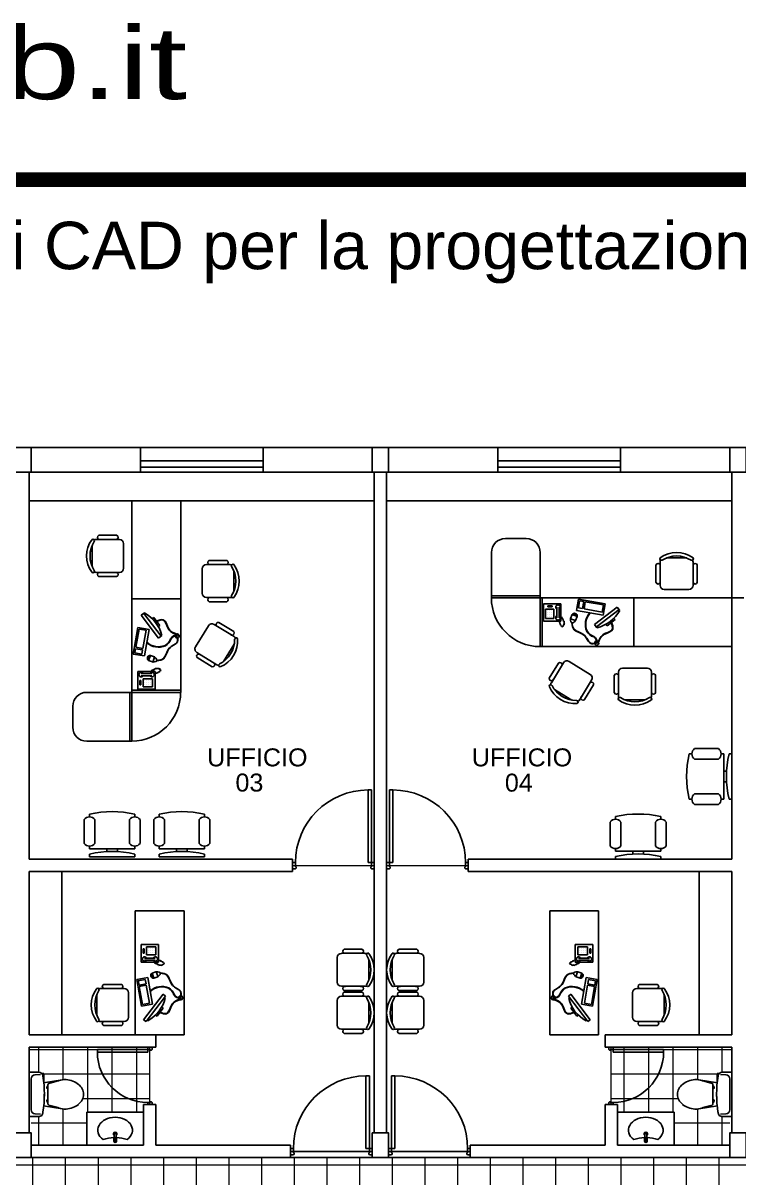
# Model space of a CAD drawing. Header units: millimetres. Extents: x 332.9 to 379.4, y 167.7 to 192.7.
# Drawn here: x 341.54 to 350.3, y 178.2 to 192.33 of the extents above; entities that cross this region are included whole.
import ezdxf
from ezdxf.enums import TextEntityAlignment as Align

# ---------------------------------------------------------------- set-up
doc = ezdxf.new("R2010")
doc.units = ezdxf.units.MM
doc.layers.add('PAVIMENTAZIONE - flooring', color=250, linetype='Continuous', lineweight=5)
doc.styles.get("Standard").update_dxf_attribs({"font": 'arial.ttf'})

msp = doc.modelspace()

# ---------------------------------------------------------------- hatches: boundary and pattern name
at = {"layer": 'PAVIMENTAZIONE - flooring', "linetype": 'Continuous'}
h = msp.add_hatch(dxfattribs=at)
h.set_pattern_fill('_USER', color=251, scale=0.3, style=0, double=1, pattern_type=0)
h.set_pattern_definition([(180, (317.12833, 275.76974), (0, -0.3), []), (270, (317.12833, 275.76974), (0.3, 0), [])])
h.paths.add_polyline_path([(342.262, 179.152, -0.110468), (342.214, 179.098, -0.091357), (342.146, 179.059, -0.083251), (342.062, 179.04, -0.069464), (341.993, 179.047), (341.79, 179.079, -0.013532), (341.781, 179, -0.414361), (341.728, 178.947), (341.637, 178.947), (341.637, 178.597), (342.316, 178.597), (342.316, 179.001), (343.012, 179.001), (343.012, 179.097), (343.087, 179.097), (343.087, 179.797), (341.612, 179.797), (341.612, 179.492), (341.728, 179.492, -0.294145), (341.776, 179.461), (341.776, 179.474), (341.792, 179.474), (341.792, 179.378, 0.026908), (341.79, 179.372, -0.001904), (341.791, 179.361), (341.986, 179.392, -0.077173), (342.062, 179.4, -0.083251), (342.146, 179.381, -0.091357), (342.214, 179.342, -0.110468), (342.262, 179.288, -0.114706), (342.277, 179.22, -0.114706)])
h = msp.add_hatch(dxfattribs=at)
h.set_pattern_fill('_USER', color=251, scale=0.3, style=0, double=1, pattern_type=0)
h.set_pattern_definition([(7e-15, (374.69652, 275.76974), (0, -0.3), []), (270, (374.69652, 275.76974), (-0.3, 0), [])])
h.paths.add_polyline_path([(349.563, 179.152, 0.110468), (349.61, 179.098, 0.091357), (349.679, 179.059, 0.083251), (349.762, 179.04, 0.069464), (349.832, 179.047), (350.034, 179.079, 0.013532), (350.044, 179, 0.414361), (350.097, 178.947), (350.187, 178.947), (350.187, 178.597), (349.509, 178.597), (349.509, 179.001), (348.812, 179.001), (348.812, 179.097), (348.737, 179.097), (348.737, 179.797), (350.212, 179.797), (350.212, 179.492), (350.097, 179.492, 0.294145), (350.049, 179.461), (350.049, 179.474), (350.033, 179.474), (350.033, 179.378, -0.026908), (350.035, 179.372, 0.001904), (350.034, 179.361), (349.839, 179.392, 0.077173), (349.762, 179.4, 0.083251), (349.679, 179.381, 0.091357), (349.61, 179.342, 0.110468), (349.563, 179.288, 0.114706), (349.547, 179.22, 0.114706)])
h = msp.add_hatch(dxfattribs=at)
h.set_pattern_fill('_USER', color=251, scale=0.4, angle=90, style=0, double=1, pattern_type=0)
h.set_pattern_definition([(90, (125.25827, 11.9578), (-0.4, 0), []), (180, (125.25827, 11.9578), (0, -0.4), [])])
h.paths.add_polyline_path([(354.21, 178.447), (335.287, 178.447), (335.287, 176.447), (336.166, 176.447, -0.403471), (336.921, 177.175), (336.959, 177.175), (336.959, 176.447), (354.21, 176.447)])
h.paths.add_polyline_path([(336.921, 177.175, 0.403471), (336.166, 176.447), (336.921, 176.447)], flags=17)

# ---------------------------------------------------------------- linework, layer by layer
at = {"linetype": 'Continuous'}
for p, q in [((342.975, 187.135), (340.3, 187.135)), ((344.475, 187.135), (342.975, 187.135)), ((347.35, 187.135), (344.475, 187.135)), ((348.85, 187.135), (347.35, 187.135)), ((351.525, 187.135), (348.85, 187.135)), ((344.475, 186.975), (342.975, 186.975)), ((344.475, 186.895), (342.975, 186.895)), ((348.85, 186.975), (347.35, 186.975)), ((348.85, 186.895), (347.35, 186.895)), ((341.612, 182.097), (341.612, 186.835)), ((342.975, 186.835), (341.612, 186.835)), ((344.475, 186.835), (342.975, 186.835)), ((345.837, 186.835), (344.475, 186.835)), ((345.837, 178.747), (345.837, 186.835)), ((345.987, 178.747), (345.987, 186.835)), ((347.35, 186.835), (345.987, 186.835)), ((348.85, 186.835), (347.35, 186.835)), ((350.212, 186.835), (348.85, 186.835)), ((350.212, 182.097), (350.212, 186.835)), ((347.907, 185.011), (347.907, 185.224)), ((347.907, 185.224), (348.122, 185.224)), ((347.934, 185.044), (347.934, 185.159)), ((347.934, 185.159), (348.033, 185.159)), ((347.959, 185.188), (347.959, 185.2)), ((347.959, 185.2), (348.012, 185.2)), ((348.012, 185.188), (347.959, 185.188)), ((348.012, 185.2), (348.012, 185.188)), ((348.033, 185.159), (348.033, 185.044)), ((348.072, 185.183), (348.072, 185.052)), ((348.098, 185.183), (348.098, 185.052)), ((348.122, 185.224), (348.122, 185.011)), ((348.336, 185.28), (348.312, 185.143)), ((348.35, 185.26), (348.335, 185.174)), ((348.335, 185.174), (348.387, 185.165)), ((348.662, 185.223), (348.336, 185.28)), ((348.402, 185.251), (348.35, 185.26)), ((348.387, 185.165), (348.402, 185.251)), ((348.419, 185.248), (348.404, 185.162)), ((348.404, 185.162), (348.626, 185.123)), ((348.641, 185.209), (348.419, 185.248)), ((348.626, 185.123), (348.641, 185.209)), ((348.637, 185.086), (348.662, 185.223)), ((348.033, 185.044), (347.934, 185.044)), ((347.959, 185.139), (347.959, 185.139)), ((347.959, 185.114), (347.959, 185.114)), ((347.959, 185.089), (347.959, 185.089)), ((347.959, 185.065), (347.959, 185.065)), ((347.984, 185.139), (347.984, 185.139)), ((347.984, 185.114), (347.984, 185.114)), ((347.984, 185.089), (347.984, 185.089)), ((347.984, 185.065), (347.984, 185.065)), ((348.008, 185.139), (348.008, 185.139)), ((348.008, 185.114), (348.008, 185.114)), ((348.008, 185.089), (348.008, 185.089)), ((348.008, 185.065), (348.008, 185.065)), ((348.094, 185.026), (348.104, 184.996)), ((348.125, 185.059), (348.141, 185.054)), ((348.13, 185.049), (348.146, 185.043)), ((348.135, 185.038), (348.151, 185.033)), ((348.141, 185.028), (348.156, 185.022)), ((348.146, 185.017), (348.162, 185.012)), ((348.312, 185.143), (348.637, 185.086)), ((342.944, 184.934), (342.886, 184.609)), ((342.958, 184.914), (342.919, 184.691)), ((343.081, 184.91), (342.944, 184.934)), ((343.043, 184.899), (342.958, 184.914)), ((343.004, 184.676), (343.043, 184.899)), ((343.023, 184.585), (343.081, 184.91)), ((348.122, 185.011), (347.907, 185.011)), ((348.098, 184.991), (348.114, 184.986)), ((348.104, 184.98), (348.119, 184.975)), ((348.151, 185.007), (348.167, 185.001)), ((348.151, 184.996), (348.167, 184.991)), ((348.151, 184.986), (348.167, 184.98)), ((348.151, 184.975), (348.167, 184.97)), ((342.886, 184.609), (343.023, 184.585)), ((342.915, 184.674), (342.906, 184.623)), ((342.906, 184.623), (342.992, 184.608)), ((343.001, 184.659), (342.915, 184.674)), ((342.919, 184.691), (343.004, 184.676)), ((342.992, 184.608), (343.001, 184.659)), ((342.942, 184.179), (342.942, 184.395)), ((342.942, 184.395), (343.155, 184.395)), ((342.983, 184.371), (343.115, 184.371)), ((342.983, 184.344), (343.115, 184.344)), ((343.107, 184.397), (343.112, 184.413)), ((343.118, 184.403), (343.123, 184.418)), ((343.128, 184.408), (343.133, 184.424)), ((343.139, 184.413), (343.144, 184.429)), ((343.14, 184.367), (343.17, 184.376)), ((343.149, 184.418), (343.154, 184.434)), ((343.155, 184.395), (343.155, 184.179)), ((343.16, 184.424), (343.165, 184.439)), ((343.17, 184.424), (343.175, 184.439)), ((343.175, 184.371), (343.181, 184.387)), ((343.181, 184.424), (343.186, 184.439)), ((343.186, 184.376), (343.191, 184.392)), ((343.191, 184.424), (343.196, 184.439)), ((343.196, 184.381), (343.202, 184.397)), ((343.202, 184.418), (343.207, 184.434)), ((343.207, 184.387), (343.212, 184.403)), ((343.212, 184.413), (343.217, 184.429)), ((343.22, 184.401), (343.225, 184.416)), ((343.155, 184.179), (342.942, 184.179)), ((342.966, 184.232), (342.966, 184.285)), ((342.966, 184.285), (342.978, 184.285)), ((342.978, 184.232), (342.966, 184.232)), ((342.978, 184.285), (342.978, 184.232)), ((343.007, 184.207), (343.007, 184.306)), ((343.007, 184.306), (343.122, 184.306)), ((343.122, 184.207), (343.007, 184.207)), ((343.028, 184.281), (343.028, 184.281)), ((343.028, 184.256), (343.028, 184.256)), ((343.028, 184.232), (343.028, 184.232)), ((343.052, 184.281), (343.052, 184.281)), ((343.052, 184.256), (343.052, 184.256)), ((343.052, 184.232), (343.052, 184.232)), ((343.077, 184.281), (343.077, 184.281)), ((343.077, 184.256), (343.077, 184.256)), ((343.077, 184.232), (343.077, 184.232)), ((343.102, 184.281), (343.102, 184.281)), ((343.102, 184.256), (343.102, 184.256)), ((343.102, 184.232), (343.102, 184.232)), ((343.122, 184.306), (343.122, 184.207)), ((345.76, 182.945), (345.804, 182.945)), ((345.76, 182.056), (345.76, 182.945)), ((345.804, 182.056), (345.804, 182.945)), ((346.065, 182.945), (346.021, 182.945)), ((346.021, 182.056), (346.021, 182.945)), ((346.065, 182.056), (346.065, 182.945)), ((344.837, 182.097), (341.612, 182.097)), ((344.837, 182.097), (344.837, 181.947)), ((344.837, 182.056), (344.871, 182.056)), ((344.871, 182.056), (344.871, 182.006)), ((345.76, 182.056), (345.804, 182.056)), ((345.804, 182.056), (345.804, 182.006)), ((345.837, 182.056), (345.804, 182.056)), ((345.987, 182.056), (346.021, 182.056)), ((346.065, 182.056), (346.021, 182.056)), ((346.021, 182.056), (346.021, 182.006)), ((346.954, 182.056), (346.954, 182.006)), ((346.987, 182.056), (346.954, 182.056)), ((346.987, 182.097), (346.987, 181.947)), ((346.987, 182.097), (350.212, 182.097)), ((341.612, 179.947), (341.612, 181.947)), ((344.837, 181.947), (341.612, 181.947)), ((344.837, 181.979), (344.871, 181.979)), ((344.871, 182.006), (344.882, 182.006)), ((344.871, 181.979), (344.882, 181.99)), ((344.882, 182.006), (344.882, 181.99)), ((345.793, 182.006), (345.793, 181.99)), ((345.804, 182.006), (345.793, 182.006)), ((345.804, 181.979), (345.793, 181.99)), ((345.837, 181.979), (345.804, 181.979)), ((345.987, 181.979), (346.021, 181.979)), ((346.021, 182.006), (346.032, 182.006)), ((346.021, 181.979), (346.032, 181.99)), ((346.032, 182.006), (346.032, 181.99)), ((346.943, 182.006), (346.943, 181.99)), ((346.954, 182.006), (346.943, 182.006)), ((346.954, 181.979), (346.943, 181.99)), ((346.987, 181.979), (346.954, 181.979)), ((346.987, 181.947), (350.212, 181.947)), ((350.212, 179.947), (350.212, 181.947)), ((343.162, 179.947), (341.612, 179.947)), ((343.162, 179.947), (343.162, 179.797)), ((348.662, 179.947), (348.662, 179.797)), ((348.662, 179.947), (350.212, 179.947)), ((343.162, 179.797), (341.612, 179.797)), ((341.612, 179.797), (341.612, 178.747)), ((343.064, 179.791), (343.064, 179.768)), ((343.118, 179.791), (343.118, 179.768)), ((348.662, 179.797), (350.212, 179.797)), ((348.707, 179.791), (348.707, 179.768)), ((348.761, 179.791), (348.761, 179.768)), ((350.212, 179.797), (350.212, 178.747)), ((342.447, 179.737), (342.447, 179.768)), ((343.064, 179.768), (342.447, 179.768)), ((343.064, 179.737), (342.447, 179.737)), ((343.064, 179.737), (343.064, 179.768)), ((343.064, 179.768), (343.099, 179.768)), ((343.099, 179.768), (343.099, 179.761)), ((343.099, 179.761), (343.11, 179.761)), ((343.118, 179.768), (343.11, 179.761)), ((348.707, 179.768), (348.715, 179.761)), ((348.726, 179.761), (348.715, 179.761)), ((348.726, 179.768), (348.726, 179.761)), ((348.761, 179.768), (348.726, 179.768)), ((348.761, 179.737), (348.761, 179.768)), ((348.761, 179.768), (349.378, 179.768)), ((348.761, 179.737), (349.378, 179.737)), ((349.378, 179.737), (349.378, 179.768)), ((341.728, 179.492), (341.612, 179.492)), ((341.612, 179.492), (341.612, 178.947)), ((341.636, 179.409), (341.636, 179.22)), ((341.75, 179.461), (341.683, 179.458)), ((341.776, 179.474), (341.792, 179.474)), ((341.776, 179.461), (341.776, 179.474)), ((342.014, 179.396), (341.789, 179.361)), ((341.792, 179.378), (341.792, 179.474)), ((341.851, 179.351), (341.965, 179.384)), ((345.735, 179.445), (345.779, 179.445)), ((345.735, 178.556), (345.735, 179.445)), ((345.779, 178.556), (345.779, 179.445)), ((346.09, 179.445), (346.046, 179.445)), ((346.046, 178.556), (346.046, 179.445)), ((346.09, 178.556), (346.09, 179.445)), ((349.811, 179.396), (350.036, 179.361)), ((349.974, 179.351), (349.86, 179.384)), ((350.049, 179.474), (350.033, 179.474)), ((350.033, 179.378), (350.033, 179.474)), ((350.049, 179.461), (350.049, 179.474)), ((350.075, 179.461), (350.142, 179.458)), ((350.097, 179.492), (350.212, 179.492)), ((350.189, 179.409), (350.189, 179.22)), ((350.212, 179.492), (350.212, 178.947)), ((341.636, 179.031), (341.636, 179.22)), ((341.797, 179.193), (341.797, 179.22)), ((341.842, 179.22), (341.842, 179.339)), ((341.842, 179.22), (341.842, 179.101)), ((349.982, 179.22), (349.982, 179.339)), ((349.982, 179.22), (349.982, 179.101)), ((350.027, 179.193), (350.027, 179.22)), ((350.189, 179.031), (350.189, 179.22)), ((342.014, 179.044), (341.788, 179.079)), ((341.851, 179.089), (341.965, 179.057)), ((343.012, 179.097), (343.012, 178.597)), ((343.162, 179.097), (343.012, 179.097)), ((343.064, 179.121), (343.099, 179.121)), ((343.064, 179.097), (343.064, 179.121)), ((343.099, 179.128), (343.11, 179.128)), ((343.099, 179.121), (343.099, 179.128)), ((343.118, 179.121), (343.11, 179.128)), ((343.118, 179.097), (343.118, 179.121)), ((343.162, 179.097), (343.162, 178.597)), ((348.662, 179.097), (348.812, 179.097)), ((348.662, 179.097), (348.662, 178.597)), ((348.707, 179.121), (348.715, 179.128)), ((348.707, 179.097), (348.707, 179.121)), ((348.726, 179.128), (348.715, 179.128)), ((348.726, 179.121), (348.726, 179.128)), ((348.761, 179.121), (348.726, 179.121)), ((348.761, 179.097), (348.761, 179.121)), ((348.812, 179.097), (348.812, 178.597)), ((349.811, 179.044), (350.036, 179.079)), ((349.974, 179.089), (349.86, 179.057)), ((341.728, 178.947), (341.612, 178.947)), ((341.75, 178.978), (341.683, 178.982)), ((342.316, 179.001), (343.012, 179.001)), ((342.316, 178.597), (342.316, 179.001)), ((343.012, 178.597), (343.012, 179.001)), ((349.509, 179.001), (348.812, 179.001)), ((348.812, 178.597), (348.812, 179.001)), ((349.509, 178.597), (349.509, 179.001)), ((350.075, 178.978), (350.142, 178.982)), ((350.097, 178.947), (350.212, 178.947)), ((342.647, 178.651), (342.654, 178.734)), ((342.681, 178.65), (342.675, 178.734)), ((349.144, 178.651), (349.15, 178.734)), ((349.177, 178.65), (349.171, 178.734)), ((343.012, 178.597), (341.637, 178.597)), ((344.812, 178.597), (343.162, 178.597)), ((344.812, 178.597), (344.812, 178.447)), ((344.812, 178.556), (344.846, 178.556)), ((344.812, 178.522), (345.812, 178.522)), ((344.846, 178.556), (344.846, 178.506)), ((345.735, 178.556), (345.779, 178.556)), ((345.779, 178.556), (345.779, 178.506)), ((345.812, 178.556), (345.779, 178.556)), ((346.012, 178.556), (346.046, 178.556)), ((347.012, 178.522), (346.012, 178.522)), ((346.09, 178.556), (346.046, 178.556)), ((346.046, 178.556), (346.046, 178.506)), ((346.979, 178.556), (346.979, 178.506)), ((347.012, 178.556), (346.979, 178.556)), ((347.012, 178.597), (348.662, 178.597)), ((347.012, 178.597), (347.012, 178.447)), ((348.812, 178.597), (350.187, 178.597)), ((344.812, 178.447), (341.637, 178.447)), ((344.812, 178.479), (344.846, 178.479)), ((344.812, 178.447), (347.012, 178.447)), ((344.846, 178.506), (344.857, 178.506)), ((344.846, 178.479), (344.857, 178.49)), ((344.857, 178.506), (344.857, 178.49)), ((345.768, 178.506), (345.768, 178.49)), ((345.779, 178.506), (345.768, 178.506)), ((345.779, 178.479), (345.768, 178.49)), ((345.812, 178.479), (345.779, 178.479)), ((346.012, 178.479), (346.046, 178.479)), ((346.046, 178.506), (346.057, 178.506)), ((346.046, 178.479), (346.057, 178.49)), ((346.057, 178.506), (346.057, 178.49)), ((346.968, 178.506), (346.968, 178.49)), ((346.979, 178.506), (346.968, 178.506)), ((346.979, 178.479), (346.968, 178.49)), ((347.012, 178.479), (346.979, 178.479)), ((347.012, 178.447), (350.187, 178.447))]:
    msp.add_line(p, q, dxfattribs=at)
for p, q in [((342.975, 186.835), (342.975, 187.135)), ((344.475, 186.835), (344.475, 187.135)), ((347.35, 186.835), (347.35, 187.135)), ((348.85, 186.835), (348.85, 187.135))]:
    msp.add_line(p, q)
at = {"linetype": 'Continuous', "ltscale": 0.8}
for p, q in [((345.837, 186.485), (341.612, 186.485)), ((342.869, 185.285), (342.869, 186.485)), ((342.869, 186.485), (343.467, 186.485)), ((343.467, 186.485), (343.467, 185.285)), ((345.987, 186.485), (350.212, 186.485)), ((342.432, 186.011), (342.718, 186.011)), ((342.682, 186.062), (342.467, 186.062)), ((347.441, 186.021), (347.697, 186.021)), ((342.381, 185.684), (342.381, 185.934)), ((342.768, 185.96), (342.768, 185.658)), ((343.816, 185.754), (344.031, 185.754)), ((347.27, 185.323), (347.27, 185.851)), ((347.867, 185.297), (347.867, 185.851)), ((349.335, 185.449), (349.335, 185.735)), ((349.412, 185.785), (349.662, 185.785)), ((349.738, 185.735), (349.738, 185.449)), ((342.718, 185.607), (342.432, 185.607)), ((343.73, 185.351), (343.73, 185.653)), ((343.781, 185.704), (344.067, 185.704)), ((344.117, 185.627), (344.117, 185.377)), ((349.284, 185.484), (349.284, 185.699)), ((349.79, 185.484), (349.79, 185.699)), ((342.682, 185.557), (342.467, 185.557)), ((344.067, 185.3), (343.781, 185.3)), ((347.27, 185.323), (347.867, 185.323)), ((347.27, 185.323), (347.27, 185.297)), ((347.893, 185.297), (347.27, 185.297)), ((347.867, 185.297), (347.867, 184.7)), ((347.893, 185.297), (347.893, 184.7)), ((347.893, 184.7), (347.893, 185.297)), ((347.893, 185.297), (349.013, 185.297)), ((349.013, 185.297), (350.212, 185.297)), ((349.013, 184.7), (349.013, 185.297)), ((349.013, 185.297), (349.013, 184.7)), ((349.688, 185.398), (349.385, 185.398)), ((350.212, 185.297), (350.362, 185.297)), ((350.212, 185.297), (350.212, 184.7)), ((343.467, 185.285), (342.869, 185.285)), ((342.869, 185.285), (343.467, 185.285)), ((342.869, 184.165), (342.869, 185.285)), ((343.467, 185.285), (343.467, 184.165)), ((343.816, 185.249), (344.031, 185.249)), ((348.533, 184.969), (348.811, 185.182)), ((348.811, 185.182), (348.811, 185.182)), ((348.811, 185.182), (348.84, 185.144)), ((342.984, 185.083), (343.023, 185.113)), ((342.984, 185.083), (342.984, 185.083)), ((343.197, 184.805), (342.984, 185.083)), ((343.226, 184.828), (343.014, 185.106)), ((343.118, 185.043), (343.136, 185.057)), ((343.136, 185.057), (343.211, 184.958)), ((348.239, 185.04), (348.3, 185.018)), ((348.258, 185.092), (348.24, 185.044)), ((348.258, 185.092), (348.319, 185.07)), ((348.301, 185.021), (348.319, 185.07)), ((348.555, 184.94), (348.833, 185.153)), ((348.784, 185.031), (348.686, 184.956)), ((348.77, 185.049), (348.784, 185.031)), ((343.211, 184.958), (343.193, 184.945)), ((343.648, 184.697), (343.807, 184.955)), ((343.876, 184.972), (344.12, 184.822)), ((343.933, 184.996), (344.116, 184.884)), ((348.109, 184.97), (348.125, 184.965)), ((348.114, 184.959), (348.13, 184.954)), ((348.128, 184.947), (348.144, 184.941)), ((348.141, 184.954), (348.156, 184.949)), ((348.146, 184.965), (348.162, 184.959)), ((348.562, 184.931), (348.533, 184.969)), ((348.686, 184.956), (348.672, 184.974)), ((343.235, 184.835), (343.197, 184.805)), ((344.123, 184.73), (343.992, 184.517)), ((343.074, 184.53), (343.096, 184.591)), ((343.145, 184.574), (343.096, 184.591)), ((343.908, 184.478), (343.665, 184.628)), ((347.867, 184.7), (347.893, 184.7)), ((349.013, 184.7), (347.893, 184.7)), ((350.212, 184.7), (349.013, 184.7)), ((343.074, 184.53), (343.123, 184.512)), ((343.126, 184.511), (343.148, 184.572)), ((343.669, 184.566), (343.851, 184.453)), ((348.091, 184.498), (347.979, 184.315)), ((348.004, 184.258), (348.153, 184.501)), ((348.223, 184.518), (348.48, 184.359)), ((348.774, 184.35), (348.774, 184.135)), ((348.826, 184.1), (348.826, 184.386)), ((348.876, 184.436), (349.179, 184.436)), ((349.229, 184.386), (349.229, 184.1)), ((349.279, 184.35), (349.279, 184.135)), ((342.869, 184.165), (342.869, 183.542)), ((342.869, 184.165), (343.467, 184.165)), ((343.467, 184.165), (342.869, 184.165)), ((343.467, 184.14), (343.467, 184.165)), ((348.256, 184.044), (348.042, 184.175)), ((348.497, 184.29), (348.347, 184.046)), ((348.521, 184.233), (348.409, 184.051)), ((342.869, 184.14), (342.316, 184.14)), ((342.844, 183.542), (342.844, 184.14)), ((342.869, 184.14), (343.467, 184.14)), ((349.152, 184.049), (348.902, 184.049)), ((342.145, 183.713), (342.145, 183.969)), ((342.844, 183.542), (342.316, 183.542)), ((342.844, 183.542), (342.869, 183.542)), ((349.724, 183.386), (349.691, 183.386)), ((350.05, 183.451), (349.756, 183.451)), ((349.756, 183.321), (350.05, 183.321)), ((350.115, 183.386), (350.082, 183.386)), ((350.115, 183.386), (350.115, 182.833)), ((350.212, 183.386), (350.18, 183.386)), ((350.212, 183.386), (350.212, 182.833)), ((350.115, 183.175), (350.149, 183.175)), ((350.149, 183.044), (350.115, 183.044)), ((350.05, 182.898), (349.756, 182.898)), ((349.724, 182.833), (349.691, 182.833)), ((349.756, 182.767), (350.05, 182.767)), ((350.115, 182.833), (350.082, 182.833)), ((350.212, 182.833), (350.18, 182.833)), ((342.35, 182.616), (342.35, 182.649)), ((342.904, 182.616), (342.904, 182.649)), ((343.204, 182.616), (343.204, 182.649)), ((343.758, 182.616), (343.758, 182.649)), ((348.79, 182.586), (348.79, 182.619)), ((349.344, 182.586), (349.344, 182.619)), ((342.285, 182.584), (342.285, 182.29)), ((342.416, 182.29), (342.416, 182.584)), ((342.839, 182.584), (342.839, 182.29)), ((342.969, 182.29), (342.969, 182.584)), ((343.139, 182.584), (343.139, 182.29)), ((343.269, 182.29), (343.269, 182.584)), ((343.693, 182.584), (343.693, 182.29)), ((343.823, 182.29), (343.823, 182.584)), ((348.725, 182.26), (348.725, 182.553)), ((348.855, 182.553), (348.855, 182.26)), ((349.279, 182.26), (349.279, 182.553)), ((349.409, 182.553), (349.409, 182.26)), ((342.35, 182.225), (342.35, 182.258)), ((342.904, 182.225), (342.35, 182.225)), ((342.562, 182.191), (342.562, 182.225)), ((342.692, 182.225), (342.692, 182.191)), ((342.904, 182.225), (342.904, 182.258)), ((343.204, 182.225), (343.204, 182.258)), ((343.758, 182.225), (343.204, 182.225)), ((343.416, 182.191), (343.416, 182.225)), ((343.546, 182.225), (343.546, 182.191)), ((343.758, 182.225), (343.758, 182.258)), ((348.79, 182.195), (348.79, 182.228)), ((348.79, 182.195), (349.344, 182.195)), ((349.002, 182.195), (349.002, 182.16)), ((349.132, 182.161), (349.132, 182.195)), ((349.344, 182.195), (349.344, 182.228)), ((342.35, 182.128), (342.35, 182.16)), ((342.904, 182.128), (342.35, 182.128)), ((342.904, 182.128), (342.904, 182.16)), ((343.204, 182.128), (343.204, 182.16)), ((343.758, 182.128), (343.204, 182.128)), ((343.758, 182.128), (343.758, 182.16)), ((348.79, 182.097), (348.79, 182.13)), ((348.79, 182.097), (349.344, 182.097)), ((349.344, 182.097), (349.344, 182.13)), ((342.012, 181.947), (342.012, 179.947)), ((349.812, 181.947), (349.812, 179.947)), ((342.911, 181.467), (343.508, 181.467)), ((343.508, 181.467), (342.911, 181.467)), ((342.911, 181.467), (342.911, 179.947)), ((343.508, 179.947), (343.508, 181.467)), ((348.583, 181.467), (347.986, 181.467)), ((347.986, 181.467), (348.583, 181.467)), ((347.986, 179.947), (347.986, 181.467)), ((348.583, 181.467), (348.583, 179.947)), ((343.196, 181.053), (342.984, 181.053)), ((342.984, 181.053), (342.984, 180.838)), ((343.02, 181.001), (343.007, 181.001)), ((343.007, 181.001), (343.007, 180.948)), ((343.007, 180.948), (343.02, 180.948)), ((343.02, 180.948), (343.02, 181.001)), ((343.163, 181.026), (343.049, 181.026)), ((343.049, 181.026), (343.049, 180.927)), ((343.049, 180.927), (343.163, 180.927)), ((343.069, 181.001), (343.069, 181.001)), ((343.069, 180.976), (343.069, 180.976)), ((343.069, 180.952), (343.069, 180.952)), ((343.094, 181.001), (343.094, 181.001)), ((343.094, 180.976), (343.094, 180.976)), ((343.094, 180.952), (343.094, 180.952)), ((343.118, 181.001), (343.118, 181.001)), ((343.118, 180.976), (343.118, 180.976)), ((343.118, 180.952), (343.118, 180.952)), ((343.143, 181.001), (343.143, 181.001)), ((343.143, 180.976), (343.143, 180.976)), ((343.143, 180.952), (343.143, 180.952)), ((343.163, 180.927), (343.163, 181.026)), ((343.196, 180.838), (343.196, 181.053)), ((345.434, 180.946), (345.72, 180.946)), ((345.47, 180.996), (345.684, 180.996)), ((346.391, 180.946), (346.105, 180.946)), ((346.355, 180.996), (346.141, 180.996)), ((348.297, 180.838), (348.297, 181.053)), ((348.297, 181.053), (348.51, 181.053)), ((348.33, 180.927), (348.33, 181.026)), ((348.33, 181.026), (348.445, 181.026)), ((348.445, 180.927), (348.33, 180.927)), ((348.351, 181.001), (348.351, 181.001)), ((348.351, 180.976), (348.351, 180.976)), ((348.351, 180.952), (348.351, 180.952)), ((348.375, 181.001), (348.375, 181.001)), ((348.375, 180.976), (348.375, 180.976)), ((348.375, 180.952), (348.375, 180.952)), ((348.4, 181.001), (348.4, 181.001)), ((348.4, 180.976), (348.4, 180.976)), ((348.4, 180.952), (348.4, 180.952)), ((348.425, 181.001), (348.425, 181.001)), ((348.425, 180.976), (348.425, 180.976)), ((348.425, 180.952), (348.425, 180.952)), ((348.445, 181.026), (348.445, 180.927)), ((348.474, 180.948), (348.474, 181.001)), ((348.474, 181.001), (348.486, 181.001)), ((348.486, 180.948), (348.474, 180.948)), ((348.486, 181.001), (348.486, 180.948)), ((348.51, 181.053), (348.51, 180.838)), ((342.984, 180.838), (343.196, 180.838)), ((343.025, 180.888), (343.156, 180.888)), ((343.025, 180.862), (343.156, 180.862)), ((343.148, 180.835), (343.154, 180.82)), ((343.159, 180.83), (343.164, 180.814)), ((343.17, 180.825), (343.175, 180.809)), ((343.18, 180.82), (343.185, 180.804)), ((343.182, 180.866), (343.212, 180.856)), ((343.191, 180.814), (343.196, 180.799)), ((343.201, 180.809), (343.206, 180.793)), ((343.212, 180.809), (343.217, 180.793)), ((343.217, 180.862), (343.222, 180.846)), ((343.222, 180.809), (343.227, 180.793)), ((343.227, 180.856), (343.233, 180.841)), ((343.233, 180.809), (343.238, 180.793)), ((343.238, 180.851), (343.243, 180.835)), ((343.243, 180.814), (343.248, 180.799)), ((343.248, 180.846), (343.254, 180.83)), ((343.254, 180.82), (343.259, 180.804)), ((343.261, 180.832), (343.266, 180.816)), ((345.383, 180.593), (345.383, 180.895)), ((345.77, 180.869), (345.77, 180.619)), ((346.055, 180.869), (346.055, 180.619)), ((346.441, 180.593), (346.441, 180.895)), ((348.233, 180.832), (348.227, 180.816)), ((348.24, 180.82), (348.235, 180.804)), ((348.245, 180.846), (348.24, 180.83)), ((348.251, 180.814), (348.245, 180.799)), ((348.256, 180.851), (348.251, 180.835)), ((348.261, 180.809), (348.256, 180.793)), ((348.266, 180.856), (348.261, 180.841)), ((348.272, 180.809), (348.266, 180.793)), ((348.277, 180.862), (348.272, 180.846)), ((348.282, 180.809), (348.277, 180.793)), ((348.312, 180.866), (348.282, 180.856)), ((348.293, 180.809), (348.287, 180.793)), ((348.51, 180.838), (348.297, 180.838)), ((348.303, 180.814), (348.298, 180.799)), ((348.314, 180.82), (348.308, 180.804)), ((348.324, 180.825), (348.319, 180.809)), ((348.335, 180.83), (348.329, 180.814)), ((348.469, 180.888), (348.338, 180.888)), ((348.469, 180.862), (348.338, 180.862)), ((348.345, 180.835), (348.34, 180.82)), ((342.928, 180.624), (343.065, 180.648)), ((343.065, 180.648), (343.122, 180.323)), ((343.116, 180.702), (343.164, 180.72)), ((343.116, 180.702), (343.138, 180.641)), ((343.186, 180.659), (343.138, 180.641)), ((343.167, 180.721), (343.19, 180.66)), ((348.326, 180.721), (348.304, 180.66)), ((348.307, 180.659), (348.356, 180.641)), ((348.378, 180.702), (348.33, 180.72)), ((348.378, 180.702), (348.356, 180.641)), ((348.429, 180.648), (348.372, 180.323)), ((348.566, 180.624), (348.429, 180.648)), ((342.776, 180.515), (342.49, 180.515)), ((342.74, 180.566), (342.525, 180.566)), ((342.985, 180.299), (342.928, 180.624)), ((342.948, 180.61), (343.033, 180.625)), ((342.957, 180.558), (342.948, 180.61)), ((343.042, 180.573), (342.957, 180.558)), ((342.96, 180.541), (343.046, 180.556)), ((342.999, 180.319), (342.96, 180.541)), ((343.033, 180.625), (343.042, 180.573)), ((343.046, 180.556), (343.085, 180.334)), ((345.72, 180.542), (345.434, 180.542)), ((345.47, 180.491), (345.684, 180.491)), ((346.105, 180.542), (346.391, 180.542)), ((346.355, 180.491), (346.141, 180.491)), ((348.448, 180.556), (348.409, 180.334)), ((348.534, 180.541), (348.448, 180.556)), ((348.46, 180.625), (348.451, 180.573)), ((348.451, 180.573), (348.537, 180.558)), ((348.546, 180.61), (348.46, 180.625)), ((348.495, 180.319), (348.534, 180.541)), ((348.509, 180.299), (348.566, 180.624)), ((348.537, 180.558), (348.546, 180.61)), ((349.049, 180.515), (349.335, 180.515)), ((349.085, 180.566), (349.299, 180.566)), ((342.439, 180.439), (342.439, 180.189)), ((342.826, 180.162), (342.826, 180.465)), ((343.251, 180.444), (343.013, 180.133)), ((343.28, 180.421), (343.042, 180.11)), ((343.28, 180.421), (343.251, 180.444)), ((343.277, 180.398), (343.268, 180.405)), ((345.383, 180.067), (345.383, 180.37)), ((345.434, 180.42), (345.72, 180.42)), ((345.47, 180.471), (345.684, 180.471)), ((346.391, 180.42), (346.105, 180.42)), ((346.355, 180.471), (346.141, 180.471)), ((346.441, 180.067), (346.441, 180.37)), ((348.213, 180.421), (348.242, 180.444)), ((348.213, 180.421), (348.451, 180.11)), ((348.217, 180.398), (348.226, 180.405)), ((348.242, 180.444), (348.481, 180.133)), ((348.999, 180.162), (348.999, 180.465)), ((349.386, 180.439), (349.386, 180.189)), ((343.122, 180.323), (342.985, 180.299)), ((343.085, 180.334), (342.999, 180.319)), ((343.177, 180.176), (343.252, 180.274)), ((343.252, 180.274), (343.234, 180.288)), ((345.77, 180.343), (345.77, 180.093)), ((346.055, 180.343), (346.055, 180.093)), ((348.242, 180.274), (348.26, 180.288)), ((348.317, 180.176), (348.242, 180.274)), ((348.372, 180.323), (348.509, 180.299)), ((348.409, 180.334), (348.495, 180.319)), ((342.49, 180.112), (342.776, 180.112)), ((343.013, 180.133), (343.042, 180.11)), ((343.026, 180.149), (343.026, 180.149)), ((343.055, 180.127), (343.064, 180.12)), ((343.159, 180.19), (343.177, 180.176)), ((348.335, 180.19), (348.317, 180.176)), ((348.439, 180.127), (348.43, 180.12)), ((348.481, 180.133), (348.451, 180.11)), ((348.468, 180.149), (348.468, 180.149)), ((349.335, 180.112), (349.049, 180.112)), ((342.74, 180.061), (342.525, 180.061)), ((342.911, 179.947), (343.508, 179.947)), ((345.72, 180.017), (345.434, 180.017)), ((345.47, 179.965), (345.684, 179.965)), ((346.105, 180.017), (346.391, 180.017)), ((346.355, 179.965), (346.141, 179.965)), ((348.583, 179.947), (347.986, 179.947)), ((349.085, 180.061), (349.299, 180.061))]:
    msp.add_line(p, q, dxfattribs=at)
at = {"linetype": 'Continuous', "ltscale": 0.02, "const_width": 0.181}
msp.add_lwpolyline([(332.987, 190.415), (379.287, 190.415)], dxfattribs=at)
at = {"linetype": 'Continuous'}
for points in [[(341.637, 186.835), (341.437, 186.835), (341.437, 187.135), (341.637, 187.135)], [(346.012, 186.835), (345.812, 186.835), (345.812, 187.135), (346.012, 187.135)], [(350.387, 186.835), (350.187, 186.835), (350.187, 187.135), (350.387, 187.135)], [(341.637, 178.447), (341.437, 178.447), (341.437, 178.747), (341.637, 178.747)], [(346.012, 178.447), (345.812, 178.447), (345.812, 178.747), (346.012, 178.747)], [(350.387, 178.447), (350.187, 178.447), (350.187, 178.747), (350.387, 178.747)]]:
    msp.add_lwpolyline(points, close=True, dxfattribs=at)
for points in [[(342.662, 178.665), (342.662, 178.69), (342.667, 178.69), (342.667, 178.665)], [(349.158, 178.665), (349.158, 178.69), (349.163, 178.69), (349.163, 178.665)]]:
    msp.add_lwpolyline(points, dxfattribs=at)
for centre, radius in [((342.664, 178.65), 0.0153), ((342.664, 178.65), 0.00893), ((349.16, 178.65), 0.0153), ((349.16, 178.65), 0.00893)]:
    msp.add_circle(centre, radius, dxfattribs=at)
at = {"linetype": 'Continuous', "ltscale": 0.8}
for centre, radius, start, end in [((342.65, 185.809), 0.336, 143.1301, 216.8699), ((342.392, 185.996), 0.0184, 327.9726, 126.6901), ((342.432, 185.96), 0.0504, 90, 117.5844), ((342.475, 186.037), 0.0263, 73.7398, 286.2602), ((342.674, 186.037), 0.0263, 253.7398, 106.2602), ((342.718, 185.96), 0.0504, 0, 90), ((347.441, 185.851), 0.171, 90, 180), ((347.697, 185.851), 0.171, 0, 90), ((342.687, 185.809), 0.33, 147.5758, 212.4242), ((343.824, 185.729), 0.0263, 73.7398, 286.2602), ((344.023, 185.729), 0.0263, 253.7398, 106.2602), ((349.35, 185.774), 0.0184, 143.3099, 302.0274), ((349.537, 185.516), 0.336, 53.1301, 126.8699), ((349.385, 185.735), 0.0504, 152.4156, 180), ((349.537, 185.479), 0.33, 57.5758, 122.4242), ((349.724, 185.774), 0.0184, 237.9726, 36.6901), ((349.688, 185.735), 0.0504, 0, 27.5844), ((342.392, 185.622), 0.0184, 233.3099, 32.0274), ((342.432, 185.658), 0.0504, 242.4156, 270), ((342.475, 185.582), 0.0263, 73.7398, 286.2602), ((342.674, 185.582), 0.0263, 253.7398, 106.2602), ((342.718, 185.658), 0.0504, 270, 0), ((343.781, 185.653), 0.0504, 90, 180), ((344.067, 185.653), 0.0504, 62.4156, 90), ((344.106, 185.689), 0.0184, 53.3099, 212.0274), ((343.811, 185.502), 0.33, 327.5758, 32.4242), ((343.848, 185.502), 0.336, 323.1301, 36.8699), ((349.31, 185.691), 0.0263, 343.7398, 196.2602), ((349.764, 185.691), 0.0263, 343.7398, 196.2602), ((349.31, 185.492), 0.0263, 163.7398, 16.2602), ((349.385, 185.449), 0.0504, 180, 270), ((349.688, 185.449), 0.0504, 270, 0), ((349.764, 185.492), 0.0263, 163.7398, 16.2602), ((343.781, 185.351), 0.0504, 180, 270), ((343.824, 185.274), 0.0263, 73.7398, 286.2602), ((344.023, 185.274), 0.0263, 253.7398, 106.2602), ((344.067, 185.351), 0.0504, 270, 297.5844), ((344.106, 185.315), 0.0184, 147.9726, 306.6901), ((347.867, 185.297), 0.597, 180, 270), ((342.819, 184.736), 0.428, 13.2919, 61.5961), ((348.259, 185.037), 0.02, 159.915, 180.3098), ((348.351, 185.037), 0.112, 180.3098, 196.6074), ((348.286, 185.074), 0.0333, 352.4436, 147.3865), ((348.212, 185.088), 0.112, 303.2226, 319.5202), ((348.282, 185.028), 0.02, 319.5202, 339.915), ((348.639, 184.97), 0.219, 138.7671, 202.5213), ((348.639, 184.97), 0.214, 137.9501, 202.5213), ((348.464, 185.347), 0.428, 283.2919, 331.5961), ((343.85, 184.929), 0.0504, 58.417, 148.417), ((343.926, 184.971), 0.0263, 42.1568, 254.6772), ((344.096, 184.866), 0.0263, 222.1568, 74.6772), ((348.263, 185.011), 0.02, 196.6074, 303.2226), ((348.579, 184.975), 0.167, 212.059, 250.2445), ((348.579, 184.975), 0.162, 212.059, 250.2445), ((343.196, 184.912), 0.219, 228.7671, 292.5213), ((343.196, 184.912), 0.214, 227.9501, 292.5213), ((343.191, 184.851), 0.162, 302.059, 340.2445), ((343.191, 184.851), 0.167, 302.059, 340.2445), ((343.411, 184.761), 0.0763, 80.1702, 151.655), ((343.411, 184.761), 0.0713, 80.1702, 151.655), ((343.423, 184.831), 0.025, 180.2706, 271.7243), ((343.423, 184.831), 0.025, 128.5269, 168.357), ((343.423, 184.831), 0.025, 278.6852, 113.7496), ((343.42, 184.849), 0.00256, 262.7199, 57.8532), ((343.421, 184.821), 0.0015, 16.9746, 196.9746), ((343.424, 184.834), 0.0025, 260.1702, 80.1702), ((343.797, 184.784), 0.33, 295.9927, 0.8412), ((343.828, 184.765), 0.336, 291.5471, 5.2869), ((344.093, 184.779), 0.0504, 30.8325, 58.417), ((344.146, 184.789), 0.0184, 21.7269, 180.4444), ((348.489, 184.755), 0.0713, 350.1702, 61.655), ((348.489, 184.755), 0.0763, 350.1702, 61.655), ((348.559, 184.743), 0.025, 90.2706, 181.7243), ((348.559, 184.743), 0.025, 188.6852, 23.7496), ((348.548, 184.745), 0.0015, 286.9746, 106.9746), ((348.561, 184.743), 0.0025, 170.1702, 350.1702), ((348.559, 184.743), 0.025, 38.5269, 78.357), ((348.576, 184.746), 0.00256, 172.7199, 327.8532), ((343.092, 184.558), 0.0333, 82.4436, 237.3865), ((343.691, 184.671), 0.0504, 148.417, 238.417), ((343.688, 184.583), 0.0263, 42.1568, 254.6772), ((343.129, 184.531), 0.02, 249.915, 270.3098), ((343.129, 184.624), 0.112, 270.3098, 286.6074), ((343.138, 184.555), 0.02, 49.5202, 69.915), ((343.078, 184.485), 0.112, 33.2226, 49.5202), ((343.155, 184.535), 0.02, 286.6074, 33.2226), ((343.858, 184.479), 0.0263, 222.1568, 74.6772), ((343.935, 184.521), 0.0504, 238.417, 266.0014), ((343.95, 184.47), 0.0184, 116.3896, 275.107), ((348.109, 184.478), 0.0263, 312.1568, 164.6772), ((348.196, 184.475), 0.0504, 58.417, 148.417), ((348.004, 184.308), 0.0263, 132.1568, 344.6772), ((348.454, 184.316), 0.0504, 328.417, 58.417), ((348.8, 184.342), 0.0263, 343.7398, 196.2602), ((348.876, 184.386), 0.0504, 90, 180), ((349.179, 184.386), 0.0504, 0, 90), ((349.254, 184.342), 0.0263, 343.7398, 196.2602), ((347.995, 184.216), 0.0184, 26.3896, 185.107), ((348.29, 184.338), 0.336, 201.5471, 275.2869), ((348.046, 184.231), 0.0504, 148.417, 176.0014), ((348.309, 184.37), 0.33, 205.9927, 270.8412), ((348.496, 184.24), 0.0263, 312.1568, 164.6772), ((342.316, 183.969), 0.171, 90, 180), ((342.869, 184.14), 0.597, 270, 0), ((348.314, 184.021), 0.0184, 291.7269, 90.4444), ((348.304, 184.073), 0.0504, 300.8325, 328.417), ((348.391, 184.07), 0.0263, 132.1568, 344.6772), ((348.8, 184.143), 0.0263, 163.7398, 16.2602), ((348.84, 184.06), 0.0184, 57.9726, 216.6901), ((348.876, 184.1), 0.0504, 180, 207.5844), ((349.027, 184.318), 0.336, 233.1301, 306.8699), ((349.027, 184.355), 0.33, 237.5758, 302.4242), ((349.214, 184.06), 0.0184, 323.3099, 122.0274), ((349.179, 184.1), 0.0504, 332.4156, 0), ((349.254, 184.143), 0.0263, 163.7398, 16.2602), ((342.316, 183.713), 0.171, 180, 270), ((350.852, 183.109), 1.193, 166.5803, 193.4197), ((349.805, 183.386), 0.0814, 126.8699, 233.1301), ((350.001, 183.386), 0.0814, 306.8699, 53.1301), ((351.34, 183.109), 1.193, 166.5803, 193.4197), ((349.805, 182.833), 0.0814, 126.8699, 233.1301), ((350.001, 182.833), 0.0814, 306.8699, 53.1301), ((342.35, 182.535), 0.0814, 36.8699, 143.1301), ((342.627, 181.488), 1.193, 76.5803, 103.4197), ((342.904, 182.535), 0.0814, 36.8699, 143.1301), ((343.204, 182.535), 0.0814, 36.8699, 143.1301), ((343.481, 181.488), 1.193, 76.5803, 103.4197), ((343.758, 182.535), 0.0814, 36.8699, 143.1301), ((349.067, 181.458), 1.193, 76.5803, 103.4197), ((348.79, 182.505), 0.0814, 36.8699, 143.1301), ((349.344, 182.505), 0.0814, 36.8699, 143.1301), ((342.35, 182.339), 0.0814, 216.8699, 323.1301), ((342.627, 181), 1.193, 76.5803, 103.4197), ((342.904, 182.339), 0.0814, 216.8699, 323.1301), ((343.204, 182.339), 0.0814, 216.8699, 323.1301), ((343.481, 181), 1.193, 76.5803, 103.4197), ((343.758, 182.339), 0.0814, 216.8699, 323.1301), ((348.79, 182.309), 0.0814, 216.8699, 323.1301), ((349.344, 182.309), 0.0814, 216.8699, 323.1301), ((349.067, 180.97), 1.193, 76.5803, 103.4197), ((345.434, 180.895), 0.0504, 90, 180), ((345.477, 180.971), 0.0263, 73.7398, 286.2602), ((345.677, 180.971), 0.0263, 253.7398, 106.2602), ((345.72, 180.895), 0.0504, 62.4156, 90), ((345.759, 180.931), 0.0184, 53.3099, 212.0274), ((345.465, 180.744), 0.33, 327.5758, 32.4242), ((345.501, 180.744), 0.336, 323.1301, 36.8699), ((346.324, 180.744), 0.336, 143.1301, 216.8699), ((346.36, 180.744), 0.33, 147.5758, 212.4242), ((346.066, 180.931), 0.0184, 327.9726, 126.6901), ((346.105, 180.895), 0.0504, 90, 117.5844), ((346.148, 180.971), 0.0263, 73.7398, 286.2602), ((346.348, 180.971), 0.0263, 253.7398, 106.2602), ((346.391, 180.895), 0.0504, 0, 90), ((343.025, 180.875), 0.0275, 28.4915, 331.5085), ((343.156, 180.875), 0.0275, 208.4915, 151.5085), ((348.338, 180.875), 0.0275, 28.4915, 331.5085), ((348.469, 180.875), 0.0275, 208.4915, 151.5085), ((343.133, 180.674), 0.0333, 122.6135, 277.5564), ((343.171, 180.701), 0.02, 89.6902, 110.085), ((343.17, 180.609), 0.112, 73.3926, 89.6902), ((343.179, 180.678), 0.02, 290.085, 310.4798), ((343.12, 180.748), 0.112, 310.4798, 326.7774), ((343.197, 180.698), 0.02, 326.7774, 73.3926), ((348.297, 180.698), 0.02, 106.6074, 213.2226), ((348.374, 180.748), 0.112, 213.2226, 229.5202), ((348.323, 180.609), 0.112, 90.3098, 106.6074), ((348.314, 180.678), 0.02, 229.5202, 249.915), ((348.323, 180.701), 0.02, 69.915, 90.3098), ((348.36, 180.674), 0.0333, 262.4436, 57.3865), ((342.708, 180.314), 0.336, 143.1301, 216.8699), ((342.745, 180.314), 0.33, 147.5758, 212.4242), ((342.45, 180.501), 0.0184, 327.9726, 126.6901), ((342.49, 180.465), 0.0504, 90, 117.5844), ((342.533, 180.541), 0.0263, 73.7398, 286.2602), ((342.732, 180.541), 0.0263, 253.7398, 106.2602), ((342.776, 180.465), 0.0504, 0, 90), ((343.237, 180.321), 0.219, 67.4787, 131.2329), ((343.237, 180.321), 0.214, 67.4787, 132.0499), ((343.232, 180.381), 0.162, 19.7555, 57.941), ((343.232, 180.381), 0.167, 19.7555, 57.941), ((345.434, 180.593), 0.0504, 180, 270), ((345.477, 180.516), 0.0263, 73.7398, 286.2602), ((345.677, 180.516), 0.0263, 253.7398, 106.2602), ((345.72, 180.593), 0.0504, 270, 297.5844), ((345.759, 180.557), 0.0184, 147.9726, 306.6901), ((346.066, 180.557), 0.0184, 233.3099, 32.0274), ((346.105, 180.593), 0.0504, 242.4156, 270), ((346.148, 180.516), 0.0263, 73.7398, 286.2602), ((346.348, 180.516), 0.0263, 253.7398, 106.2602), ((346.391, 180.593), 0.0504, 270, 0), ((348.261, 180.381), 0.167, 122.059, 160.2445), ((348.261, 180.381), 0.162, 122.059, 160.2445), ((348.256, 180.321), 0.219, 48.7671, 112.5213), ((348.256, 180.321), 0.214, 47.9501, 112.5213), ((349.049, 180.465), 0.0504, 90, 180), ((349.092, 180.541), 0.0263, 73.7398, 286.2602), ((349.292, 180.541), 0.0263, 253.7398, 106.2602), ((349.335, 180.465), 0.0504, 62.4156, 90), ((349.375, 180.501), 0.0184, 53.3099, 212.0274), ((349.08, 180.314), 0.33, 327.5758, 32.4242), ((349.117, 180.314), 0.336, 323.1301, 36.8699), ((342.86, 180.496), 0.428, 298.4039, 346.7081), ((343.452, 180.472), 0.0763, 208.345, 279.8298), ((343.452, 180.472), 0.0713, 208.345, 279.8298), ((343.465, 180.401), 0.025, 88.2757, 179.7294), ((343.465, 180.401), 0.025, 191.643, 231.4731), ((343.465, 180.401), 0.025, 246.2504, 81.3148), ((343.463, 180.412), 0.0015, 163.0254, 343.0254), ((343.462, 180.384), 0.00256, 302.1468, 97.2801), ((343.465, 180.399), 0.0025, 279.8298, 99.8298), ((345.434, 180.37), 0.0504, 90, 180), ((345.477, 180.445), 0.0263, 73.7398, 286.2602), ((345.677, 180.445), 0.0263, 253.7398, 106.2602), ((345.72, 180.37), 0.0504, 62.4156, 90), ((345.759, 180.405), 0.0184, 53.3099, 212.0274), ((345.465, 180.218), 0.33, 327.5758, 32.4242), ((345.501, 180.218), 0.336, 323.1301, 36.8699), ((346.324, 180.218), 0.336, 143.1301, 216.8699), ((346.36, 180.218), 0.33, 147.5758, 212.4242), ((346.066, 180.405), 0.0184, 327.9726, 126.6901), ((346.105, 180.37), 0.0504, 90, 117.5844), ((346.148, 180.445), 0.0263, 73.7398, 286.2602), ((346.348, 180.445), 0.0263, 253.7398, 106.2602), ((346.391, 180.37), 0.0504, 0, 90), ((348.029, 180.401), 0.025, 98.6852, 293.7496), ((348.029, 180.399), 0.0025, 80.1702, 260.1702), ((348.041, 180.472), 0.0763, 260.1702, 331.655), ((348.029, 180.401), 0.025, 0.2706, 91.7243), ((348.041, 180.472), 0.0713, 260.1702, 331.655), ((348.032, 180.384), 0.00256, 82.7199, 237.8532), ((348.031, 180.412), 0.0015, 196.9746, 16.9746), ((348.029, 180.401), 0.025, 308.5269, 348.357), ((348.633, 180.496), 0.428, 193.2919, 241.5961), ((342.45, 180.127), 0.0184, 233.3099, 32.0274), ((342.49, 180.162), 0.0504, 242.4156, 270), ((342.533, 180.086), 0.0263, 73.7398, 286.2602), ((342.732, 180.086), 0.0263, 253.7398, 106.2602), ((342.776, 180.162), 0.0504, 270, 0), ((345.434, 180.067), 0.0504, 180, 270), ((346.391, 180.067), 0.0504, 270, 0), ((349.049, 180.162), 0.0504, 180, 270), ((349.092, 180.086), 0.0263, 73.7398, 286.2602), ((349.292, 180.086), 0.0263, 253.7398, 106.2602), ((349.335, 180.162), 0.0504, 270, 297.5844), ((349.375, 180.127), 0.0184, 147.9726, 306.6901), ((345.477, 179.991), 0.0263, 73.7398, 286.2602), ((345.677, 179.991), 0.0263, 253.7398, 106.2602), ((345.72, 180.067), 0.0504, 270, 297.5844), ((345.759, 180.031), 0.0184, 147.9726, 306.6901), ((346.066, 180.031), 0.0184, 233.3099, 32.0274), ((346.105, 180.067), 0.0504, 242.4156, 270), ((346.148, 179.991), 0.0263, 73.7398, 286.2602), ((346.348, 179.991), 0.0263, 253.7398, 106.2602)]:
    msp.add_arc(centre, radius, start, end, dxfattribs=at)
at = {"linetype": 'Continuous'}
for centre, radius, start, end in [((348.085, 185.183), 0.0275, 298.4915, 241.5085), ((348.085, 185.052), 0.0275, 118.4915, 61.5085), ((342.983, 184.357), 0.0275, 28.4915, 331.5085), ((343.115, 184.357), 0.0275, 208.4915, 151.5085), ((345.76, 182.056), 0.889, 90, 180), ((346.065, 182.056), 0.889, 0, 90), ((343.064, 179.737), 0.617, 180, 270), ((348.761, 179.737), 0.617, 270, 0), ((341.686, 179.409), 0.0495, 92.7262, 180), ((341.728, 179.44), 0.0529, 4.9414, 90), ((340.341, 179.222), 1.457, 351.2634, 8.7874), ((341.84, 179.351), 0.0548, 151.1139, 162.3217), ((342.045, 179.216), 0.185, 110.8907, 115.426), ((342.051, 179.149), 0.251, 87.3705, 106.7395), ((342.048, 179.14), 0.26, 67.7163, 86.7523), ((342.075, 179.176), 0.217, 49.8777, 70.7571), ((345.735, 178.556), 0.889, 90, 180), ((346.09, 178.556), 0.889, 0, 90), ((349.75, 179.176), 0.217, 109.2429, 130.1223), ((349.777, 179.14), 0.26, 93.2477, 112.2837), ((349.774, 179.149), 0.251, 73.2605, 92.6295), ((349.78, 179.216), 0.185, 64.574, 69.1093), ((351.484, 179.222), 1.457, 171.2126, 188.7366), ((349.985, 179.351), 0.0548, 17.6783, 28.8861), ((350.097, 179.44), 0.0529, 90, 175.0586), ((350.139, 179.409), 0.0495, 360, 87.2738), ((341.855, 179.305), 0.0271, 117.1269, 242.8731), ((341.856, 179.339), 0.0136, 113.4398, 180), ((342.116, 179.209), 0.165, 28.3592, 53.5744), ((342.124, 179.22), 0.154, 0, 26.1744), ((342.124, 179.22), 0.154, 333.8256, 0), ((349.701, 179.22), 0.154, 153.8256, 180), ((349.701, 179.22), 0.154, 180, 206.1744), ((349.708, 179.209), 0.165, 126.4256, 151.6408), ((349.969, 179.339), 0.0136, 360, 66.5602), ((349.97, 179.305), 0.0271, 297.1269, 62.8731), ((341.855, 179.14), 0.0271, 117.1269, 242.8731), ((341.856, 179.101), 0.0136, 180, 246.5602), ((342.075, 179.263), 0.217, 289.2429, 310.1223), ((342.116, 179.231), 0.165, 306.4256, 331.6408), ((349.708, 179.231), 0.165, 208.3592, 233.5744), ((349.75, 179.263), 0.217, 229.8777, 250.7571), ((349.969, 179.101), 0.0136, 293.4398, 360), ((349.97, 179.14), 0.0271, 297.1269, 62.8731), ((341.686, 179.031), 0.0495, 180, 267.2738), ((341.728, 179), 0.0529, 270, 0.0288), ((342.045, 179.224), 0.185, 244.574, 249.1093), ((342.053, 179.292), 0.252, 252.6858, 272.0293), ((342.048, 179.3), 0.26, 273.2477, 292.2837), ((349.777, 179.3), 0.26, 247.7163, 266.7523), ((349.771, 179.292), 0.252, 267.9707, 287.3142), ((349.78, 179.224), 0.185, 290.8907, 295.426), ((350.097, 179), 0.0529, 179.9712, 270), ((350.139, 179.031), 0.0495, 272.7262, 360), ((342.664, 178.226), 0.464, 91.7096, 108.476), ((342.664, 178.733), 0.0223, 302.0352, 237.9994), ((342.664, 178.734), 0.0102, 0.005, 180.005), ((342.664, 178.226), 0.464, 71.5335, 88.3001), ((342.683, 178.844), 0.219, 305.7818, 306.8749), ((349.161, 178.226), 0.464, 91.7096, 108.476), ((349.16, 178.733), 0.0223, 302.0352, 237.9994), ((349.16, 178.734), 0.0102, 0.005, 180.005), ((349.161, 178.226), 0.464, 71.5335, 88.3001), ((349.179, 178.844), 0.219, 305.7818, 306.8749), ((342.664, 178.648), 0.0171, 172.9753, 4.6327), ((349.16, 178.648), 0.0171, 172.9753, 4.6327)]:
    msp.add_arc(centre, radius, start, end, dxfattribs=at)
at = {"linetype": 'Continuous', "ltscale": 0.8}
for centre, major_axis in [((348.293, 185.093), (0.0045, 0.0122)), ((343.073, 184.565), (-0.0122, 0.0045))]:
    msp.add_ellipse(centre, major_axis=major_axis, ratio=0.484801, dxfattribs=at)
at = {"linetype": 'Continuous', "ltscale": 0.8, "extrusion": (0, 0, -1)}
msp.add_ellipse((343.114, 180.667), major_axis=(0.0122, 0.0045), ratio=0.484801, start_param=3.141593, end_param=9.424778, dxfattribs=at)
at = {"linetype": 'Continuous', "ltscale": 0.8}
msp.add_ellipse((348.379, 180.667), major_axis=(-0.0122, 0.0045), ratio=0.484801, start_param=1.570796326796777, end_param=7.853981633976363, dxfattribs=at)
at = {"linetype": 'Continuous'}
for centre in [(342.664, 178.781), (349.16, 178.781)]:
    msp.add_ellipse(centre, major_axis=(-0.212, 0), ratio=0.749975, start_param=2.333981, end_param=7.090848, dxfattribs=at)
at = {"linetype": 'Continuous', "ltscale": 0.8}
for points, knots in [([(343.422, 184.851), (343.381, 184.866), (343.342, 184.88), (343.297, 184.957), (343.289, 185.016), (343.229, 185.036), (343.2, 185.023), (343.17, 185.011)], [0, 0, 0, 0, 0.1263052, 0.1263052, 0.2526104, 0.2526104, 0.3315435, 0.3315435, 0.3315435, 0.3315435]), ([(343.42, 184.846), (343.383, 184.86), (343.301, 184.889), (343.282, 185.05), (343.202, 185.019), (343.173, 185.007)], [0, 0, 0, 0, 0.114804, 0.2513324, 0.3315435, 0.3315435, 0.3315435, 0.3315435]), ([(348.253, 184.992), (348.258, 184.96), (348.263, 184.927), (348.304, 184.884), (348.339, 184.875), (348.395, 184.849), (348.414, 184.832), (348.447, 184.782), (348.462, 184.749), (348.505, 184.73), (348.527, 184.737), (348.548, 184.744)], [0, 0, 0, 0, 0.0898766, 0.0898766, 0.1845551, 0.1845551, 0.2700311, 0.2700311, 0.3555071, 0.3555071, 0.4162577, 0.4162577, 0.4162577, 0.4162577]), ([(348.256, 184.992), (348.261, 184.962), (348.273, 184.886), (348.387, 184.871), (348.442, 184.8), (348.479, 184.726), (348.528, 184.741), (348.548, 184.746)], [0, 0, 0, 0, 0.084345, 0.2142081, 0.2766794, 0.3619183, 0.4162577, 0.4162577, 0.4162577, 0.4162577]), ([(348.574, 184.746), (348.587, 184.784), (348.617, 184.866), (348.777, 184.885), (348.746, 184.964), (348.735, 184.993)], [0, 0, 0, 0, 0.114804, 0.2513324, 0.3315435, 0.3315435, 0.3315435, 0.3315435]), ([(348.579, 184.745), (348.593, 184.786), (348.608, 184.825), (348.685, 184.869), (348.744, 184.877), (348.763, 184.937), (348.751, 184.966), (348.739, 184.996)], [0, 0, 0, 0, 0.1263052, 0.1263052, 0.2526104, 0.2526104, 0.3315435, 0.3315435, 0.3315435, 0.3315435]), ([(343.174, 184.528), (343.204, 184.533), (343.281, 184.545), (343.295, 184.659), (343.367, 184.714), (343.441, 184.752), (343.426, 184.801), (343.42, 184.82)], [0, 0, 0, 0, 0.084345, 0.2142081, 0.2766794, 0.3619183, 0.4162577, 0.4162577, 0.4162577, 0.4162577]), ([(343.175, 184.525), (343.207, 184.53), (343.239, 184.536), (343.282, 184.577), (343.291, 184.611), (343.317, 184.667), (343.335, 184.687), (343.384, 184.72), (343.417, 184.735), (343.436, 184.777), (343.429, 184.8), (343.423, 184.821)], [0, 0, 0, 0, 0.0898766, 0.0898766, 0.1845551, 0.1845551, 0.2700311, 0.2700311, 0.3555071, 0.3555071, 0.4162577, 0.4162577, 0.4162577, 0.4162577]), ([(343.216, 180.707), (343.248, 180.702), (343.281, 180.697), (343.324, 180.656), (343.333, 180.621), (343.359, 180.565), (343.376, 180.546), (343.426, 180.513), (343.459, 180.498), (343.477, 180.455), (343.471, 180.433), (343.464, 180.412)], [0, 0, 0, 0, 0.0898766, 0.0898766, 0.1845551, 0.1845551, 0.2700311, 0.2700311, 0.3555071, 0.3555071, 0.4162577, 0.4162577, 0.4162577, 0.4162577]), ([(343.216, 180.704), (343.246, 180.7), (343.322, 180.687), (343.337, 180.574), (343.408, 180.518), (343.482, 180.481), (343.467, 180.432), (343.461, 180.413)], [0, 0, 0, 0, 0.084345, 0.2142081, 0.2766794, 0.3619183, 0.4162577, 0.4162577, 0.4162577, 0.4162577]), ([(348.278, 180.707), (348.246, 180.702), (348.213, 180.697), (348.17, 180.656), (348.161, 180.621), (348.135, 180.565), (348.118, 180.546), (348.068, 180.513), (348.035, 180.498), (348.016, 180.455), (348.023, 180.433), (348.03, 180.412)], [0, 0, 0, 0, 0.0898766, 0.0898766, 0.1845551, 0.1845551, 0.2700311, 0.2700311, 0.3555071, 0.3555071, 0.4162577, 0.4162577, 0.4162577, 0.4162577]), ([(348.278, 180.704), (348.248, 180.7), (348.172, 180.687), (348.157, 180.574), (348.086, 180.518), (348.012, 180.481), (348.027, 180.432), (348.032, 180.413)], [0, 0, 0, 0, 0.084345, 0.2142081, 0.2766794, 0.3619183, 0.4162577, 0.4162577, 0.4162577, 0.4162577]), ([(343.463, 180.382), (343.422, 180.367), (343.383, 180.352), (343.339, 180.276), (343.331, 180.216), (343.271, 180.197), (343.242, 180.209), (343.212, 180.221)], [0, 0, 0, 0, 0.1263052, 0.1263052, 0.2526104, 0.2526104, 0.3315435, 0.3315435, 0.3315435, 0.3315435]), ([(343.461, 180.386), (343.424, 180.373), (343.342, 180.344), (343.323, 180.183), (343.244, 180.214), (343.215, 180.225)], [0, 0, 0, 0, 0.114804, 0.2513324, 0.3315435, 0.3315435, 0.3315435, 0.3315435]), ([(348.031, 180.382), (348.072, 180.367), (348.111, 180.352), (348.155, 180.276), (348.163, 180.216), (348.223, 180.197), (348.252, 180.209), (348.282, 180.221)], [0, 0, 0, 0, 0.1263052, 0.1263052, 0.2526104, 0.2526104, 0.3315435, 0.3315435, 0.3315435, 0.3315435]), ([(348.032, 180.386), (348.07, 180.373), (348.152, 180.344), (348.171, 180.183), (348.25, 180.214), (348.279, 180.225)], [0, 0, 0, 0, 0.114804, 0.2513324, 0.3315435, 0.3315435, 0.3315435, 0.3315435])]:
    msp.add_open_spline(points, degree=3, knots=knots, dxfattribs=at)
at = {"layer": 'PAVIMENTAZIONE - flooring', "color": 251, "linetype": 'Continuous'}
for p, q in [((344.837, 182.022), (345.837, 182.022)), ((345.987, 182.022), (346.987, 182.022)), ((343.087, 179.097), (343.087, 179.797)), ((348.737, 179.097), (348.737, 179.797))]:
    msp.add_line(p, q, dxfattribs=at)

# ---------------------------------------------------------------- texts
at = {"linetype": 'Continuous', "width": 1.363615}
msp.add_text('Archweb.it', height=0.8842, dxfattribs=at).set_placement((335.682, 191.4), (343.546, 191.4), align=Align.FIT)
at = {"linetype": 'Continuous'}
for s, height, p in [('Contenitore di strumenti CAD per la progettazione architettonica', 0.58055, (332.959, 189.319)), ('UFFICIO', 0.22, (343.79, 183.234)), ('UFFICIO', 0.22, (347.03, 183.234)), ('03', 0.22, (344.137, 182.926)), ('04', 0.22, (347.435, 182.925))]:
    msp.add_text(s, height=height, dxfattribs=at).set_placement(p)

doc.saveas('drawing.dxf')
